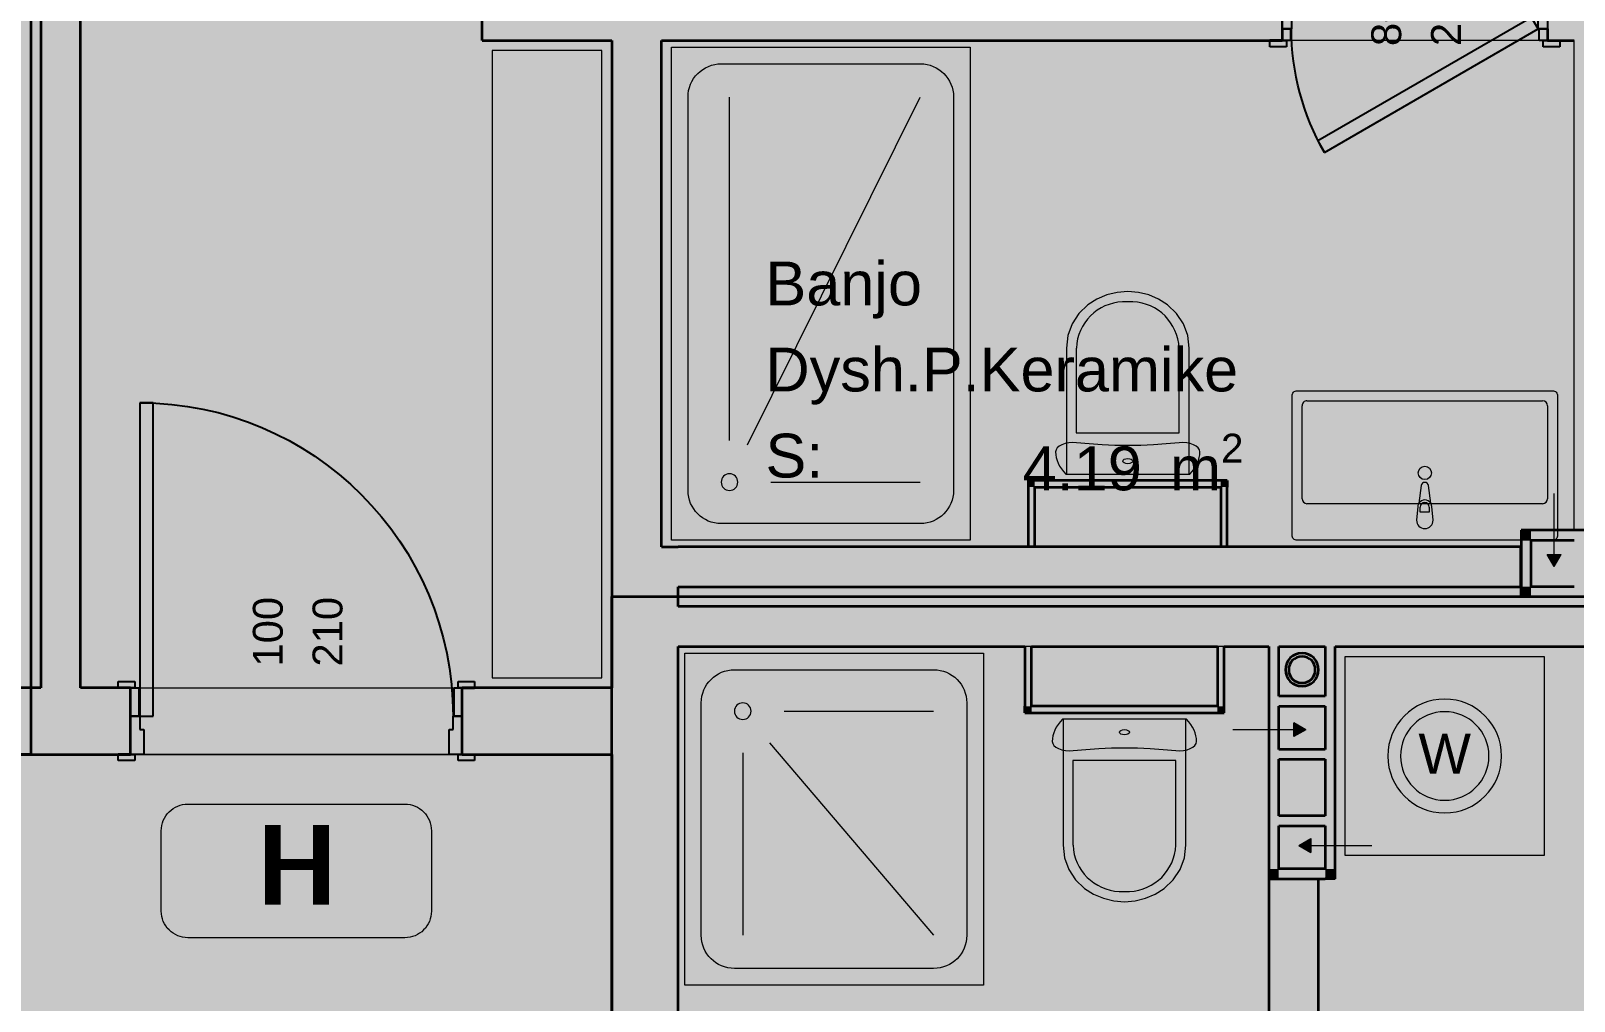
# Model space of a CAD drawing. Header units: millimetres. Extents: x 172821 to 253959, y -36092 to 17885.
# Drawn here: x 221461 to 226111, y -1760 to 1163 of the extents above; entities that cross this region are included whole.
import ezdxf
from ezdxf.enums import TextEntityAlignment as Align

# ---------------------------------------------------------------- set-up
doc = ezdxf.new("R2010")
doc.units = ezdxf.units.MM
doc.header["$MEASUREMENT"] = 0
doc.linetypes.add('Long Dashed', pattern=[2700, 1500, -1200])
for name, color, linetype, lineweight, true_color in [('A - Fill zone_Pen_No__102', 7, 'Continuous', 13, 0xcccccc), ('A - Fill zone_Pen_No__109', 7, 'Continuous', 13, 0xb4e4dc), ('A - Fill zone_Pen_No__255', 7, 'Continuous', 13, 0xe8e8e8), ('A - kanalet e ventilimit_Pen_No__176', 7, 'Continuous', 15, 0x93a0c6), ('A - kanalet e ventilimit_Pen_No__82', 7, 'Continuous', 20, 0xaaaaaa), ('A - Mobilimi_Pen_No__82', 7, 'Continuous', 20, 0xaaaaaa), ('A - Muret_Pen_No__82', 7, 'Continuous', 20, 0xaaaaaa), ('ARCHICAD Door Markers_Pen_No__112', 7, 'Continuous', 13, 0xd5aaaa), ('Model Unit - Zone_Pen_No__102', 7, 'Continuous', 13, 0xcccccc)]:
    doc.layers.add(name, color=color, linetype=linetype, lineweight=lineweight, true_color=true_color)
for name, color, linetype, lineweight in [('A - Fill zone_Pen_No__19', 255, 'Continuous', 0), ('A - Fill zone_Pen_No__2', 8, 'Continuous', 15), ('A - Fill zone_Pen_No__22', 8, 'Continuous', 35), ('A - kanalet e ventilimit_Pen_No__22', 8, 'Continuous', 35), ('A - Mobilimi_Pen_No__121', 255, 'Continuous', 0), ('A - Muret_Pen_No__22', 8, 'Continuous', 35), ('A - Sanitaria_Pen_No__18', 9, 'Continuous', 15), ('Annotation - Text_Pen_No__10', 134, 'Continuous', 18), ('ARCHICAD Doors_Pen_No__42', 8, 'Continuous', 25), ('ARCHICAD Zone Stamps_Pen_No__101', 252, 'Continuous', 13)]:
    doc.layers.add(name, color=color, linetype=linetype, lineweight=lineweight)
for name, color, linetype in [('A - kanalet e ventilimit', 7, 'Continuous'), ('A - Muret', 7, 'Continuous'), ('Model Unit - Zone', 7, 'Continuous')]:
    doc.layers.add(name, color=color, linetype=linetype)
doc.styles.add('GENERATED_STYLE_2', font='arial.ttf')
doc.styles.add('GENERATED_STYLE_5', font='calibri.ttf')

# ---------------------------------------------------------------- blocks, each defined once
blk = doc.blocks.new('Banjo_Dysh.P.Keramike_68', base_point=(224997.8, 207.5))
at = {"layer": 'ARCHICAD Zone Stamps_Pen_No__101', "color": 252, "lineweight": 13, "insert": (224449.6, -50.3), "char_height": 132, "attachment_point": 1, "style": 'GENERATED_STYLE_2'}
blk.add_mtext('\\A1;{\\pql;\\pt0,6060;\\fArial|b0|i0|c0|p34;4.19\\fArial|b0|i0|c0|p34;\\A1{\\H.66x;\\S^  ;}\\fArial|b0|i0|c0|p34; m\\fArial|b0|i0|c0|p34;\\A1{\\H.66x;\\S2^  ;}}', dxfattribs=at)
at = {"layer": 'ARCHICAD Zone Stamps_Pen_No__101', "color": 252, "lineweight": 13, "style": 'GENERATED_STYLE_2'}
for tag, p in [('ROOM_NAME', (223674.5, 468.2)), ('DUMMY_849', (225068.5, 498.4)), ('DUMMY_850', (225068.5, 239.1)), ('ROOM_NUMBER', (223674.5, 209)), ('measuredAreaCode', (223674.5, -50.3))]:
    blk.add_attdef(tag, text='', height=132, dxfattribs=at).set_placement(p, align=Align.TOP_LEFT)
blk = doc.blocks.new('Basin 25')
at = {"layer": 'A - Sanitaria_Pen_No__18', "color": 9, "linetype": 'Continuous', "lineweight": 15}
for p, q in [((-13.6, -99.8), (-13.6, -84.9)), ((-13.6, -84.9), (13.6, -84.9)), ((13.6, -84.9), (13.6, -99.8)), ((-370, -405), (-370, -125)), ((-355, -110), (355, -110)), ((370, -125), (370, -405)), ((355, -420), (-355, -420))]:
    blk.add_line(p, q, dxfattribs=at)
at = {"layer": 'A - Sanitaria_Pen_No__18', "color": 9, "linetype": 'Continuous', "lineweight": 15, "flags": 128}
for points in [[(-385, 0), (385, 0, -0.414214), (400, -15), (400, -435, -0.414214), (385, -450), (-385, -450, -0.414214), (-400, -435), (-400, -15, -0.414214)], [(-25, -60), (-21, -102, 0.12102), (-17.7, -111.5), (-11.1, -164.4, 0.882566), (11.1, -164.4), (17.7, -111.5, 0.12102), (21, -102), (25, -60, 1)]]:
    blk.add_lwpolyline(points, format="xyb", close=True, dxfattribs=at)
at = {"layer": 'A - Sanitaria_Pen_No__18', "color": 9, "linetype": 'Continuous', "lineweight": 15}
blk.add_circle((0, -202.7), 20, dxfattribs=at)
for centre, radius, start, end in [((-355, -125), 15, 90, 180), ((0, -100.1), 21.1, 212.771, 327.229), ((0, -99.8), 13.6, 180, 0), ((355, -125), 15, 0, 90), ((-355, -405), 15, 180, 270), ((355, -405), 15, 270, 0)]:
    blk.add_arc(centre, radius, start, end, dxfattribs=at)
blk = doc.blocks.new('Wall_9', base_point=(221611.1, 7783.8))
at = {"layer": 'A - Muret_Pen_No__82', "linetype": 'Continuous', "lineweight": 0, "true_color": 0xd4d4d4}
blk.add_hatch(color=254, dxfattribs=at).paths.add_polyline_path([(221491.1, 2433.8), (221491.1, -816.2), (221611.1, -816.2), (221611.1, 2433.8)])
at = {"layer": 'A - Muret_Pen_No__22', "color": 8, "linetype": 'Continuous', "lineweight": 35, "flags": 128}
for points in [[(221491.1, 2433.8), (221491.1, -816.2)], [(221611.1, -816.2), (221611.1, 2433.8)]]:
    blk.add_lwpolyline(points, dxfattribs=at)
blk = doc.blocks.new('Wall_16', base_point=(223211.1, -391.2))
at = {"layer": 'A - Muret_Pen_No__82', "linetype": 'Continuous', "lineweight": 0, "true_color": 0xd4d4d4}
for points in [[(223411.1, -2866.2), (223411.1, -391.2), (223211.1, -391.2), (223211.1, -2866.2)], [(223411.1, -2866.2), (223211.1, -3016.2), (223411.1, -3016.2)], [(223211.1, -2866.2), (223211.1, -3016.2), (223411.1, -2866.2)]]:
    blk.add_hatch(color=254, dxfattribs=at).paths.add_polyline_path(points)
at = {"layer": 'A - Muret_Pen_No__22', "color": 8, "linetype": 'Continuous', "lineweight": 35, "flags": 128}
for points in [[(223211.1, -391.2), (223211.1, -816.2)], [(223361.1, -391.2), (223411.1, -391.2)], [(223411.1, -571.2), (223411.1, -511.2)], [(223411.1, -2866.2), (223411.1, -691.2)], [(223211.1, -1016.2), (223211.1, -2816.2)], [(223211.1, -3016.2), (223411.1, -3016.2)]]:
    blk.add_lwpolyline(points, dxfattribs=at)
blk = doc.blocks.new('Door 25_2')
at = {"layer": 'ARCHICAD Doors_Pen_No__42', "color": 8, "linetype": 'Continuous', "lineweight": 25}
for p, q in [((-292.3, 337.4), (-272.3, 372)), ((352, -34.6), (-292.3, 337.4)), ((-272.3, 372), (372, 0)), ((-387, 54), (-437, 54)), ((-437, 54), (-437, 35)), ((-387, 35), (-387, 54)), ((437, 54), (387, 54)), ((387, 54), (387, 35)), ((437, 35), (437, 54)), ((-437, 35), (-387, 35)), ((-400, 35), (-437, 35)), ((-400, 35), (-437, 35)), ((-375, 35), (-400, 35)), ((-400, 35), (-400, 0)), ((-400, 0), (-400, 35)), ((-400, 0), (-400, 35)), ((-400, 0), (-375, 0)), ((-372, 0), (-400, 0)), ((-400, 0), (-400, -115)), ((-400, -115), (-400, 0)), ((-400, -115), (-400, 0)), ((-375, 0), (-375, 35)), ((-372, -40), (-372, 0)), ((372, 0), (352, -34.6)), ((400, 0), (372, 0)), ((372, 0), (372, -40)), ((400, 35), (375, 35)), ((375, 35), (375, 0)), ((375, 0), (400, 0)), ((387, 35), (437, 35)), ((400, 0), (400, 35)), ((400, 0), (400, 35)), ((400, 0), (400, 35)), ((400, 35), (437, 35)), ((400, 35), (437, 35)), ((400, -115), (400, 0)), ((400, -115), (400, 0)), ((400, -115), (400, 0)), ((-360, -40), (-372, -40)), ((-360, -115), (-360, -40)), ((372, -40), (360, -40)), ((360, -40), (360, -115)), ((-387, -115), (-437, -115)), ((-437, -115), (-437, -134)), ((-400, -115), (-437, -115)), ((-400, -115), (-437, -115)), ((-437, -134), (-387, -134)), ((-400, -115), (-360, -115)), ((-387, -134), (-387, -115)), ((360, -115), (400, -115)), ((437, -115), (387, -115)), ((387, -115), (387, -134)), ((387, -134), (437, -134)), ((400, -115), (437, -115)), ((400, -115), (437, -115)), ((437, -134), (437, -115))]:
    blk.add_line(p, q, dxfattribs=at)
blk.add_arc((372, 0), 744, 150, 180, dxfattribs=at)
blk = doc.blocks.new('D Marker 22')
at = {"layer": 'ARCHICAD Door Markers_Pen_No__112', "color": 9, "lineweight": 13, "true_color": 0xd5aaaa, "style": 'GENERATED_STYLE_2'}
for tag, p in [('AC_MarkerText_3', (-165.9, -155.7)), ('AC_MarkerText_2', (14.1, -224))]:
    blk.add_attdef(tag, text='', height=90, rotation=270, dxfattribs=at).set_placement(p, align=Align.BOTTOM_LEFT)
blk = doc.blocks.new('Wall_21', base_point=(227611.1, 1283.8))
at = {"layer": 'A - Muret_Pen_No__82', "linetype": 'Continuous', "lineweight": 0, "true_color": 0xd4d4d4}
for points in [[(222821.1, 1283.8), (222821.1, 1133.8), (225231.1, 1133.8), (225231.1, 1283.8)], [(226031.1, 1283.8), (226031.1, 1133.8), (226711.1, 1133.8), (226711.1, 1283.8)]]:
    blk.add_hatch(color=254, dxfattribs=at).paths.add_polyline_path(points)
at = {"layer": 'A - Muret_Pen_No__22', "color": 8, "linetype": 'Continuous', "lineweight": 35}
for p, q in [((225231.1, 1168.8), (225231.1, 1133.8)), ((226031.1, 1168.8), (226031.1, 1133.8)), ((225231.1, 1133.8), (225194.1, 1133.8)), ((226031.1, 1133.8), (226068.1, 1133.8))]:
    blk.add_line(p, q, dxfattribs=at)
at = {"layer": 'A - Muret_Pen_No__22', "color": 8, "linetype": 'Continuous', "lineweight": 35, "flags": 128}
for points in [[(222821.1, 1133.8), (222821.1, 1283.8)], [(222821.1, 1133.8), (223211.1, 1133.8)], [(223361.1, 1133.8), (225231.1, 1133.8)], [(226031.1, 1133.8), (226111.1, 1133.8)]]:
    blk.add_lwpolyline(points, dxfattribs=at)
at = {"layer": 'ARCHICAD Door Markers_Pen_No__112', "color": 9, "lineweight": 13, "true_color": 0xd5aaaa}
ref = blk.add_blockref('D Marker 22', (225631.1, 1133.8), dxfattribs=dict(at, rotation=180))
ref.add_attrib('AC_MarkerText_2', '80', dxfattribs={"color": 9, "lineweight": 13, "true_color": 0xd5aaaa, "height": 90, "rotation": 90, "style": 'GENERATED_STYLE_2'}).set_placement((225616.9, 1117.3), align=Align.BOTTOM_LEFT)
ref.add_attrib('AC_MarkerText_3', '210', dxfattribs={"color": 9, "lineweight": 13, "true_color": 0xd5aaaa, "height": 90, "rotation": 90, "style": 'GENERATED_STYLE_2'}).set_placement((225796.9, 1117.3), align=Align.BOTTOM_LEFT)
at = {"layer": 'ARCHICAD Doors_Pen_No__42', "color": 8, "linetype": 'Continuous', "lineweight": 25, "xscale": -1, "zscale": 1000, "rotation": 180}
blk.add_blockref('Door 25_2', (225631.1, 1168.8), dxfattribs=at)
blk = doc.blocks.new('Door 25_3')
at = {"layer": 'ARCHICAD Doors_Pen_No__42', "color": 8, "linetype": 'Continuous', "lineweight": 25}
for p, q in [((432, 0), (432, 944)), ((432, 944), (472, 944)), ((472, 944), (472, 0)), ((-487, 104), (-537, 104)), ((-537, 104), (-537, 85)), ((-487, 85), (-487, 104)), ((537, 104), (487, 104)), ((487, 104), (487, 85)), ((537, 85), (537, 104)), ((-537, 85), (-487, 85)), ((-500, 85), (-537, 85)), ((-500, 85), (-537, 85)), ((-475, 85), (-500, 85)), ((-500, 85), (-500, 0)), ((-500, 0), (-500, 85)), ((-500, 0), (-500, 85)), ((-475, 0), (-475, 85)), ((500, 85), (475, 85)), ((475, 85), (475, 0)), ((487, 85), (537, 85)), ((500, 0), (500, 85)), ((500, 0), (500, 85)), ((500, 0), (500, 85)), ((500, 85), (537, 85)), ((500, 85), (537, 85)), ((-500, 0), (-475, 0)), ((-472, 0), (-500, 0)), ((-500, 0), (-500, -115)), ((-500, -115), (-500, 0)), ((-500, -115), (-500, 0)), ((-472, -40), (-472, 0)), ((472, 0), (432, 0)), ((500, 0), (472, 0)), ((472, 0), (472, -40)), ((475, 0), (500, 0)), ((500, -115), (500, 0)), ((500, -115), (500, 0)), ((500, -115), (500, 0)), ((-460, -40), (-472, -40)), ((-460, -115), (-460, -40)), ((472, -40), (460, -40)), ((460, -40), (460, -115)), ((-487, -115), (-537, -115)), ((-537, -115), (-537, -134)), ((-500, -115), (-537, -115)), ((-500, -115), (-537, -115)), ((-537, -134), (-487, -134)), ((-500, -115), (-460, -115)), ((-487, -134), (-487, -115)), ((460, -115), (500, -115)), ((537, -115), (487, -115)), ((487, -115), (487, -134)), ((487, -134), (537, -134)), ((500, -115), (537, -115)), ((500, -115), (537, -115)), ((537, -134), (537, -115))]:
    blk.add_line(p, q, dxfattribs=at)
blk.add_arc((472, 0), 944, 90, 180, dxfattribs=at)
blk = doc.blocks.new('Wall_24', base_point=(223211.1, -1016.2))
at = {"layer": 'A - Muret_Pen_No__82', "linetype": 'Continuous', "lineweight": 0, "true_color": 0xd4d4d4}
for points in [[(217732.1, -816.2), (217732.1, -1016.2), (221761.1, -1016.2), (221761.1, -816.2)], [(222761.1, -816.2), (222761.1, -1016.2), (223211.1, -1016.2), (223211.1, -816.2)]]:
    blk.add_hatch(color=254, dxfattribs=at).paths.add_polyline_path(points)
at = {"layer": 'A - Muret_Pen_No__22', "color": 8, "linetype": 'Continuous', "lineweight": 35}
for p, q in [((221761.1, -816.2), (221724.1, -816.2)), ((221761.1, -901.2), (221761.1, -816.2)), ((222761.1, -816.2), (222798.1, -816.2)), ((222761.1, -901.2), (222761.1, -816.2)), ((221761.1, -1016.2), (221761.1, -901.2)), ((222761.1, -1016.2), (222761.1, -901.2)), ((221761.1, -1016.2), (221724.1, -1016.2)), ((222761.1, -1016.2), (222798.1, -1016.2))]:
    blk.add_line(p, q, dxfattribs=at)
at = {"layer": 'A - Muret_Pen_No__22', "color": 8, "linetype": 'Continuous', "lineweight": 35, "flags": 128}
for points in [[(221491.1, -816.2), (221431.1, -816.2)], [(221761.1, -816.2), (221611.1, -816.2)], [(223211.1, -816.2), (222761.1, -816.2)], [(217732.1, -1016.2), (221761.1, -1016.2)], [(222761.1, -1016.2), (223211.1, -1016.2)]]:
    blk.add_lwpolyline(points, dxfattribs=at)
at = {"layer": 'ARCHICAD Door Markers_Pen_No__112', "color": 9, "lineweight": 13, "true_color": 0xd5aaaa}
ref = blk.add_blockref('D Marker 22', (222261.1, -1016.2), dxfattribs=dict(at, rotation=180))
ref.add_attrib('AC_MarkerText_2', '100', dxfattribs={"color": 9, "lineweight": 13, "true_color": 0xd5aaaa, "height": 90, "rotation": 90, "style": 'GENERATED_STYLE_2'}).set_placement((222246.9, -751.7), align=Align.BOTTOM_LEFT)
ref.add_attrib('AC_MarkerText_3', '210', dxfattribs={"color": 9, "lineweight": 13, "true_color": 0xd5aaaa, "height": 90, "rotation": 90, "style": 'GENERATED_STYLE_2'}).set_placement((222426.9, -751.7), align=Align.BOTTOM_LEFT)
at = {"layer": 'ARCHICAD Doors_Pen_No__42', "color": 8, "linetype": 'Continuous', "lineweight": 25, "xscale": -1, "zscale": 1000}
blk.add_blockref('Door 25_3', (222261.1, -901.2), dxfattribs=at)
blk = doc.blocks.new('Wall_71', base_point=(223211.1, 1283.8))
at = {"layer": 'A - Muret_Pen_No__82', "linetype": 'Continuous', "lineweight": 0, "true_color": 0xd4d4d4}
blk.add_hatch(color=254, dxfattribs=at).paths.add_polyline_path([(223211.1, 1133.8), (223211.1, -391.2), (223361.1, -391.2), (223361.1, 1133.8)])
at = {"layer": 'A - Muret_Pen_No__22', "color": 8, "linetype": 'Continuous', "lineweight": 35, "flags": 128}
for points in [[(223211.1, 1133.8), (223211.1, -391.2)], [(223361.1, -391.2), (223361.1, 1133.8)]]:
    blk.add_lwpolyline(points, dxfattribs=at)
blk = doc.blocks.new('Wall_90', base_point=(225341.1, -3016.2))
at = {"layer": 'A - Muret_Pen_No__82', "linetype": 'Continuous', "lineweight": 0, "true_color": 0xd4d4d4}
blk.add_hatch(color=254, dxfattribs=at).paths.add_polyline_path([(225341.1, -2866.2), (225341.1, -1392.2), (225191.1, -1392.2), (225191.1, -2866.2)])
at = {"layer": 'A - Muret_Pen_No__22', "color": 8, "linetype": 'Continuous', "lineweight": 35, "flags": 128}
for points in [[(225341.1, -1392.2), (225191.1, -1392.2)], [(225191.1, -1392.2), (225191.1, -2866.2)], [(225341.1, -2866.2), (225341.1, -1392.2)]]:
    blk.add_lwpolyline(points, dxfattribs=at)
blk = doc.blocks.new('Wall_247', base_point=(224466.1, -191.2))
at = {"layer": 'A - Muret_Pen_No__82', "linetype": 'Continuous', "lineweight": 0, "true_color": 0xd4d4d4}
for points in [[(224466.1, -211.2), (224486.1, -211.2), (224466.1, -191.2)], [(224486.1, -191.2), (224466.1, -191.2), (224486.1, -211.2)], [(224486.1, -211.2), (225046.1, -211.2), (225046.1, -191.2), (224486.1, -191.2)], [(225046.1, -211.2), (225066.1, -211.2), (225066.1, -191.2)], [(225046.1, -211.2), (225066.1, -191.2), (225046.1, -191.2)]]:
    blk.add_hatch(color=254, dxfattribs=at).paths.add_polyline_path(points)
at = {"layer": 'A - Muret_Pen_No__22', "color": 8, "linetype": 'Continuous', "lineweight": 35, "flags": 128}
for points in [[(224466.1, -191.2), (224466.1, -211.2)], [(225066.1, -191.2), (224466.1, -191.2)], [(224486.1, -211.2), (225046.1, -211.2)], [(225066.1, -191.2), (225066.1, -211.2)]]:
    blk.add_lwpolyline(points, dxfattribs=at)
blk = doc.blocks.new('Wall_248', base_point=(224466.1, -191.2))
at = {"layer": 'A - Muret_Pen_No__82', "linetype": 'Continuous', "lineweight": 0, "true_color": 0xd4d4d4}
blk.add_hatch(color=254, dxfattribs=at).paths.add_polyline_path([(224466.1, -211.2), (224466.1, -391.2), (224486.1, -391.2), (224486.1, -211.2)])
at = {"layer": 'A - Muret_Pen_No__22', "color": 8, "linetype": 'Continuous', "lineweight": 35, "flags": 128}
for points in [[(224466.1, -211.2), (224466.1, -391.2)], [(224486.1, -391.2), (224486.1, -211.2)], [(224486.1, -391.2), (224466.1, -391.2)]]:
    blk.add_lwpolyline(points, dxfattribs=at)
blk = doc.blocks.new('Wall_249', base_point=(225066.1, -191.2))
at = {"layer": 'A - Muret_Pen_No__82', "linetype": 'Continuous', "lineweight": 0, "true_color": 0xd4d4d4}
blk.add_hatch(color=254, dxfattribs=at).paths.add_polyline_path([(225046.1, -211.2), (225046.1, -391.2), (225066.1, -391.2), (225066.1, -211.2)])
at = {"layer": 'A - Muret_Pen_No__22', "color": 8, "linetype": 'Continuous', "lineweight": 35, "flags": 128}
for points in [[(225046.1, -211.2), (225046.1, -391.2)], [(225066.1, -391.2), (225066.1, -211.2)], [(225066.1, -391.2), (225046.1, -391.2)]]:
    blk.add_lwpolyline(points, dxfattribs=at)
blk = doc.blocks.new('Wall_250', base_point=(225056.1, -891.2))
at = {"layer": 'A - Muret_Pen_No__82', "linetype": 'Continuous', "lineweight": 0, "true_color": 0xd4d4d4}
for points in [[(224456.1, -871.2), (224456.1, -891.2), (224476.1, -871.2)], [(224476.1, -871.2), (224456.1, -891.2), (224476.1, -891.2)], [(225036.1, -871.2), (224476.1, -871.2), (224476.1, -891.2), (225036.1, -891.2)], [(225056.1, -871.2), (225036.1, -871.2), (225056.1, -891.2)], [(225036.1, -891.2), (225056.1, -891.2), (225036.1, -871.2)]]:
    blk.add_hatch(color=254, dxfattribs=at).paths.add_polyline_path(points)
at = {"layer": 'A - Muret_Pen_No__22', "color": 8, "linetype": 'Continuous', "lineweight": 35, "flags": 128}
for points in [[(224456.1, -891.2), (224456.1, -871.2)], [(225036.1, -871.2), (224476.1, -871.2)], [(225056.1, -891.2), (225056.1, -871.2)], [(224456.1, -891.2), (225056.1, -891.2)]]:
    blk.add_lwpolyline(points, dxfattribs=at)
blk = doc.blocks.new('Wall_251', base_point=(225056.1, -891.2))
at = {"layer": 'A - Muret_Pen_No__82', "linetype": 'Continuous', "lineweight": 0, "true_color": 0xd4d4d4}
blk.add_hatch(color=254, dxfattribs=at).paths.add_polyline_path([(225056.1, -871.2), (225056.1, -691.2), (225036.1, -691.2), (225036.1, -871.2)])
at = {"layer": 'A - Muret_Pen_No__22', "color": 8, "linetype": 'Continuous', "lineweight": 35, "flags": 128}
for points in [[(225036.1, -691.2), (225036.1, -871.2)], [(225056.1, -871.2), (225056.1, -691.2)]]:
    blk.add_lwpolyline(points, dxfattribs=at)
blk = doc.blocks.new('Wall_252', base_point=(224456.1, -891.2))
at = {"layer": 'A - Muret_Pen_No__82', "linetype": 'Continuous', "lineweight": 0, "true_color": 0xd4d4d4}
blk.add_hatch(color=254, dxfattribs=at).paths.add_polyline_path([(224476.1, -871.2), (224476.1, -691.2), (224456.1, -691.2), (224456.1, -871.2)])
at = {"layer": 'A - Muret_Pen_No__22', "color": 8, "linetype": 'Continuous', "lineweight": 35, "flags": 128}
for points in [[(224456.1, -691.2), (224456.1, -871.2)], [(224476.1, -871.2), (224476.1, -691.2)]]:
    blk.add_lwpolyline(points, dxfattribs=at)
blk = doc.blocks.new('Wall_264', base_point=(223800.1, -691.2))
at = {"layer": 'A - Muret_Pen_No__82', "linetype": 'Continuous', "lineweight": 0, "true_color": 0xd4d4d4}
blk.add_hatch(color=254, dxfattribs=at).paths.add_polyline_path([(223800.1, -571.2), (223411.1, -571.2), (223411.1, -691.2), (223800.1, -691.2)])
at = {"layer": 'A - Muret_Pen_No__22', "color": 8, "linetype": 'Continuous', "lineweight": 35, "flags": 128}
for points in [[(223800.1, -571.2), (223411.1, -571.2)], [(223411.1, -691.2), (223800.1, -691.2)]]:
    blk.add_lwpolyline(points, dxfattribs=at)
blk = doc.blocks.new('Wall_265', base_point=(225391.1, -1391.2))
at = {"layer": 'A - kanalet e ventilimit_Pen_No__82', "linetype": 'Continuous', "lineweight": 0, "true_color": 0xd4d4d4}
for points in [[(225391.1, -1361.2), (225391.1, -691.2), (225361.1, -691.2), (225361.1, -1361.2)], [(225361.1, -1361.2), (225361.1, -1391.2), (225391.1, -1391.2)], [(225361.1, -1361.2), (225391.1, -1391.2), (225391.1, -1361.2)]]:
    blk.add_hatch(color=254, dxfattribs=at).paths.add_polyline_path(points)
at = {"layer": 'A - kanalet e ventilimit_Pen_No__22', "color": 8, "linetype": 'Continuous', "lineweight": 35, "flags": 128}
for points in [[(225361.1, -691.2), (225361.1, -841.2)], [(225391.1, -1391.2), (225391.1, -691.2)], [(225361.1, -871.2), (225361.1, -1001.2)], [(225361.1, -1031.2), (225361.1, -1201.2)], [(225361.1, -1231.2), (225361.1, -1361.2)], [(225391.1, -1391.2), (225361.1, -1391.2)]]:
    blk.add_lwpolyline(points, dxfattribs=at)
blk = doc.blocks.new('Wall_266', base_point=(225391.1, -841.2))
at = {"layer": 'A - kanalet e ventilimit_Pen_No__82', "linetype": 'Continuous', "lineweight": 0, "true_color": 0xd4d4d4}
blk.add_hatch(color=254, dxfattribs=at).paths.add_polyline_path([(225361.1, -841.2), (225221.1, -841.2), (225221.1, -871.2), (225361.1, -871.2)])
at = {"layer": 'A - kanalet e ventilimit_Pen_No__22', "color": 8, "linetype": 'Continuous', "lineweight": 35, "flags": 128}
for points in [[(225361.1, -841.2), (225221.1, -841.2)], [(225221.1, -871.2), (225361.1, -871.2)]]:
    blk.add_lwpolyline(points, dxfattribs=at)
blk = doc.blocks.new('Wall_267', base_point=(225191.1, -691.2))
at = {"layer": 'A - kanalet e ventilimit_Pen_No__82', "linetype": 'Continuous', "lineweight": 0, "true_color": 0xd4d4d4}
for points in [[(225221.1, -1361.2), (225221.1, -691.2), (225191.1, -691.2), (225191.1, -1361.2)], [(225221.1, -1361.2), (225191.1, -1391.2), (225221.1, -1391.2)], [(225191.1, -1361.2), (225191.1, -1391.2), (225221.1, -1361.2)]]:
    blk.add_hatch(color=254, dxfattribs=at).paths.add_polyline_path(points)
at = {"layer": 'A - kanalet e ventilimit_Pen_No__22', "color": 8, "linetype": 'Continuous', "lineweight": 35, "flags": 128}
for points in [[(225191.1, -691.2), (225191.1, -1391.2)], [(225221.1, -841.2), (225221.1, -691.2)], [(225221.1, -1001.2), (225221.1, -871.2)], [(225221.1, -1201.2), (225221.1, -1031.2)], [(225221.1, -1361.2), (225221.1, -1231.2)], [(225191.1, -1391.2), (225221.1, -1391.2)]]:
    blk.add_lwpolyline(points, dxfattribs=at)
blk = doc.blocks.new('Wall_268', base_point=(225191.1, -1231.2))
at = {"layer": 'A - kanalet e ventilimit_Pen_No__82', "linetype": 'Continuous', "lineweight": 0, "true_color": 0xd4d4d4}
blk.add_hatch(color=254, dxfattribs=at).paths.add_polyline_path([(225221.1, -1231.2), (225361.1, -1231.2), (225361.1, -1201.2), (225221.1, -1201.2)])
at = {"layer": 'A - kanalet e ventilimit_Pen_No__22', "color": 8, "linetype": 'Continuous', "lineweight": 35, "flags": 128}
for points in [[(225361.1, -1201.2), (225221.1, -1201.2)], [(225221.1, -1231.2), (225361.1, -1231.2)]]:
    blk.add_lwpolyline(points, dxfattribs=at)
blk = doc.blocks.new('Wall_269', base_point=(225391.1, -1031.2))
at = {"layer": 'A - kanalet e ventilimit_Pen_No__82', "linetype": 'Continuous', "lineweight": 0, "true_color": 0xd4d4d4}
blk.add_hatch(color=254, dxfattribs=at).paths.add_polyline_path([(225361.1, -1001.2), (225221.1, -1001.2), (225221.1, -1031.2), (225361.1, -1031.2)])
at = {"layer": 'A - kanalet e ventilimit_Pen_No__22', "color": 8, "linetype": 'Continuous', "lineweight": 35, "flags": 128}
for points in [[(225361.1, -1001.2), (225221.1, -1001.2)], [(225221.1, -1031.2), (225361.1, -1031.2)]]:
    blk.add_lwpolyline(points, dxfattribs=at)
blk = doc.blocks.new('Wall_270', base_point=(225291.1, -811.2))
at = {"layer": 'A - kanalet e ventilimit_Pen_No__82', "linetype": 'Continuous', "lineweight": 0, "true_color": 0xd4d4d4}
blk.add_hatch(color=254, dxfattribs=at).paths.add_polyline_path([(225291.1, -811.2, 1), (225291.1, -711.2), (225291.1, -721.2, -1), (225291.1, -801.2)])
at = {"layer": 'A - kanalet e ventilimit_Pen_No__22', "color": 8, "linetype": 'Continuous', "lineweight": 35}
for radius in [50, 40]:
    blk.add_arc((225291.1, -761.2), radius, 270, 90, dxfattribs=at)
blk = doc.blocks.new('Wall_271', base_point=(225291.1, -711.2))
at = {"layer": 'A - kanalet e ventilimit_Pen_No__82', "linetype": 'Continuous', "lineweight": 0, "true_color": 0xd4d4d4}
blk.add_hatch(color=254, dxfattribs=at).paths.add_polyline_path([(225291.1, -711.2, 1), (225291.1, -811.2), (225291.1, -801.2, -1), (225291.1, -721.2)])
at = {"layer": 'A - kanalet e ventilimit_Pen_No__22', "color": 8, "linetype": 'Continuous', "lineweight": 35}
for radius in [50, 40]:
    blk.add_arc((225291.1, -761.2), radius, 90, 270, dxfattribs=at)
blk = doc.blocks.new('Wall_272', base_point=(225391.1, -1391.2))
at = {"layer": 'A - kanalet e ventilimit_Pen_No__82', "linetype": 'Continuous', "lineweight": 0, "true_color": 0xd4d4d4}
blk.add_hatch(color=254, dxfattribs=at).paths.add_polyline_path([(225221.1, -1391.2), (225361.1, -1391.2), (225361.1, -1361.2), (225221.1, -1361.2)])
at = {"layer": 'A - kanalet e ventilimit_Pen_No__22', "color": 8, "linetype": 'Continuous', "lineweight": 35, "flags": 128}
for points in [[(225361.1, -1361.2), (225221.1, -1361.2)], [(225221.1, -1391.2), (225361.1, -1391.2)]]:
    blk.add_lwpolyline(points, dxfattribs=at)
blk = doc.blocks.new('Wall_273', base_point=(225951.1, -541.2))
at = {"layer": 'A - kanalet e ventilimit_Pen_No__82', "linetype": 'Continuous', "lineweight": 0, "true_color": 0xd4d4d4}
for points in [[(225981.1, -511.2), (225951.1, -511.2), (225951.1, -541.2)], [(225981.1, -511.2), (225951.1, -541.2), (225981.1, -541.2)], [(226471.1, -511.2), (225981.1, -511.2), (225981.1, -541.2), (226471.1, -541.2)], [(226471.1, -511.2), (226501.1, -541.2), (226501.1, -511.2)], [(226471.1, -541.2), (226501.1, -541.2), (226471.1, -511.2)]]:
    blk.add_hatch(color=254, dxfattribs=at).paths.add_polyline_path(points)
at = {"layer": 'A - kanalet e ventilimit_Pen_No__22', "color": 8, "linetype": 'Continuous', "lineweight": 35, "flags": 128}
for points in [[(225951.1, -541.2), (225951.1, -511.2)], [(226111.1, -511.2), (225981.1, -511.2)], [(226311.1, -511.2), (226141.1, -511.2)], [(226471.1, -511.2), (226341.1, -511.2)], [(226501.1, -541.2), (226501.1, -511.2)], [(225951.1, -541.2), (226501.1, -541.2)]]:
    blk.add_lwpolyline(points, dxfattribs=at)
blk = doc.blocks.new('Wall_275', base_point=(226501.1, -341.2))
at = {"layer": 'A - kanalet e ventilimit_Pen_No__82', "linetype": 'Continuous', "lineweight": 0, "true_color": 0xd4d4d4}
for points in [[(225951.1, -371.2), (225981.1, -371.2), (225951.1, -341.2)], [(225981.1, -341.2), (225951.1, -341.2), (225981.1, -371.2)], [(225981.1, -371.2), (226471.1, -371.2), (226471.1, -341.2), (225981.1, -341.2)]]:
    blk.add_hatch(color=254, dxfattribs=at).paths.add_polyline_path(points)
at = {"layer": 'A - kanalet e ventilimit_Pen_No__22', "color": 8, "linetype": 'Continuous', "lineweight": 35, "flags": 128}
for points in [[(225951.1, -341.2), (225951.1, -371.2)], [(226471.1, -341.2), (225951.1, -341.2)], [(225981.1, -371.2), (226111.1, -371.2)], [(226141.1, -371.2), (226311.1, -371.2)], [(226341.1, -371.2), (226471.1, -371.2)]]:
    blk.add_lwpolyline(points, dxfattribs=at)
blk = doc.blocks.new('Wall_278', base_point=(225951.1, -541.2))
at = {"layer": 'A - kanalet e ventilimit_Pen_No__82', "linetype": 'Continuous', "lineweight": 0, "true_color": 0xd4d4d4}
blk.add_hatch(color=254, dxfattribs=at).paths.add_polyline_path([(225951.1, -371.2), (225951.1, -511.2), (225981.1, -511.2), (225981.1, -371.2)])
at = {"layer": 'A - kanalet e ventilimit_Pen_No__22', "color": 8, "linetype": 'Continuous', "lineweight": 35, "flags": 128}
for points in [[(225951.1, -371.2), (225951.1, -511.2)], [(225981.1, -511.2), (225981.1, -371.2)]]:
    blk.add_lwpolyline(points, dxfattribs=at)
blk = doc.blocks.new('Wall_279', base_point=(225950.1, -511.2))
at = {"layer": 'A - Muret_Pen_No__82', "linetype": 'Continuous', "lineweight": 0, "true_color": 0xd4d4d4}
blk.add_hatch(color=254, dxfattribs=at).paths.add_polyline_path([(225950.1, -391.2), (223411.1, -391.2), (223411.1, -511.2), (225950.1, -511.2)])
at = {"layer": 'A - Muret_Pen_No__22', "color": 8, "linetype": 'Continuous', "lineweight": 35, "flags": 128}
for points in [[(225950.1, -391.2), (223411.1, -391.2)], [(225950.1, -511.2), (225950.1, -391.2)], [(223411.1, -511.2), (225950.1, -511.2)]]:
    blk.add_lwpolyline(points, dxfattribs=at)
blk = doc.blocks.new('Wall_280', base_point=(225950.1, -691.2))
at = {"layer": 'A - Muret_Pen_No__82', "linetype": 'Continuous', "lineweight": 0, "true_color": 0xd4d4d4}
blk.add_hatch(color=254, dxfattribs=at).paths.add_polyline_path([(225950.1, -571.2), (223800.1, -571.2), (223800.1, -691.2), (225950.1, -691.2)])
at = {"layer": 'A - Muret_Pen_No__22', "color": 8, "linetype": 'Continuous', "lineweight": 35, "flags": 128}
for points in [[(225950.1, -571.2), (223800.1, -571.2)], [(223800.1, -691.2), (224456.1, -691.2)], [(224476.1, -691.2), (225036.1, -691.2)], [(225056.1, -691.2), (225191.1, -691.2)], [(225221.1, -691.2), (225361.1, -691.2)], [(225391.1, -691.2), (225950.1, -691.2)]]:
    blk.add_lwpolyline(points, dxfattribs=at)
blk = doc.blocks.new('Wall_281', base_point=(226502.1, -691.2))
at = {"layer": 'A - Muret_Pen_No__82', "linetype": 'Continuous', "lineweight": 0, "true_color": 0xd4d4d4}
blk.add_hatch(color=254, dxfattribs=at).paths.add_polyline_path([(226502.1, -571.2), (225950.1, -571.2), (225950.1, -691.2), (226502.1, -691.2)])
at = {"layer": 'A - Muret_Pen_No__22', "color": 8, "linetype": 'Continuous', "lineweight": 35, "flags": 128}
for points in [[(226502.1, -571.2), (225950.1, -571.2)], [(225950.1, -691.2), (226502.1, -691.2)]]:
    blk.add_lwpolyline(points, dxfattribs=at)
blk = doc.blocks.new('Shower Tray 25_10')
at = {"layer": 'A - Sanitaria_Pen_No__18', "color": 9, "linetype": 'Continuous', "lineweight": 15}
for p, q in [((1335, 850), (150, 850)), ((50, 750), (50, 150)), ((175, 300), (175, 750)), ((287.5, 229.5), (1335, 750)), ((1435, 150), (1435, 750)), ((300, 175), (1335, 175)), ((150, 50), (1335, 50))]:
    blk.add_line(p, q, dxfattribs=at)
at = {"layer": 'A - Sanitaria_Pen_No__18', "color": 9, "linetype": 'Continuous', "lineweight": 15, "flags": 128}
blk.add_lwpolyline([(1485, 0), (1485, 900), (0, 900), (0, 0)], close=True, dxfattribs=at)
at = {"layer": 'A - Sanitaria_Pen_No__18', "color": 9, "linetype": 'Continuous', "lineweight": 15}
blk.add_circle((175, 175), 25, dxfattribs=at)
for centre, start, end in [((150, 750), 90, 180), ((1335, 750), 0, 90), ((150, 150), 180, 270), ((1335, 150), 270, 0)]:
    blk.add_arc(centre, 100, start, end, dxfattribs=at)
blk = doc.blocks.new('WC 25')
at = {"layer": 'A - Sanitaria_Pen_No__18', "color": 9, "linetype": 'Continuous', "lineweight": 15}
for p, q in [((0, -124.9), (-155, -124.9)), ((-155, -124.9), (-155, -379.9)), ((155, -124.9), (0, -124.9)), ((155, -379.9), (155, -124.9)), ((-15.6, -519.2), (15.6, -519.2))]:
    blk.add_line(p, q, dxfattribs=at)
at = {"layer": 'A - Sanitaria_Pen_No__18', "color": 9, "linetype": 'Continuous', "lineweight": 15, "flags": 128}
for points in [[(-186.8, 0), (-193.9, -7.9), (-200.1, -16), (-205.4, -24.3), (-209.7, -32.8), (-213.1, -41.3), (-215.5, -50), (-217, -58.7), (-217.5, -67.4), (-216.2, -73.5), (-212.4, -79.2), (-206.3, -84.4), (-198.2, -88.8), (-188.5, -92.1), (-177.6, -94.2), (-166.1, -95), (-154.5, -94.4), (-116.2, -90.9), (-77.6, -88.3), (-38.9, -86.8), (0, -86.3), (38.9, -86.8), (77.6, -88.3), (116.2, -90.9), (154.5, -94.4), (166.1, -95), (177.6, -94.2), (188.5, -92.1), (198.2, -88.8), (206.3, -84.4), (212.4, -79.2), (216.2, -73.5), (217.5, -67.4), (217, -58.7), (215.5, -50), (213.1, -41.3), (209.7, -32.8), (205.4, -24.3), (200.1, -16), (193.9, -7.9), (186.8, 0)], [(185, -380), (185, 0), (-185, 0), (-185, -380), (-180.7, -417.3), (-167.8, -452.7), (-147.3, -484.1), (-120, -510), (-92.8, -527.2), (-63.2, -539.7), (-32, -547.4), (0, -550), (32, -547.4), (63.2, -539.7), (92.8, -527.2), (120, -510), (147.3, -484.1), (167.8, -452.7), (180.7, -417.3)]]:
    blk.add_lwpolyline(points, close=True, dxfattribs=at)
at = {"layer": 'A - Sanitaria_Pen_No__18', "color": 9, "linetype": 'Continuous', "lineweight": 15}
for centre, start, end in [((-8.9, -373.1), 182.66, 267.3883), ((8.9, -373.1), 272.6117, 357.34)]:
    blk.add_arc(centre, 146.2, start, end, dxfattribs=at)
blk.add_ellipse((0, -39.4), major_axis=(15, 0), ratio=0.524717, dxfattribs=at)
blk = doc.blocks.new('Shower Tray 25_4')
at = {"layer": 'A - Sanitaria_Pen_No__18', "color": 9, "linetype": 'Continuous', "lineweight": 15}
for p, q in [((750, 950), (150, 950)), ((50, 850), (50, 150)), ((175, 300), (175, 850)), ((255.7, 270.4), (750, 850)), ((850, 150), (850, 850)), ((300, 175), (750, 175)), ((150, 50), (750, 50))]:
    blk.add_line(p, q, dxfattribs=at)
at = {"layer": 'A - Sanitaria_Pen_No__18', "color": 9, "linetype": 'Continuous', "lineweight": 15, "flags": 128}
blk.add_lwpolyline([(900, 0), (900, 1000), (0, 1000), (0, 0)], close=True, dxfattribs=at)
at = {"layer": 'A - Sanitaria_Pen_No__18', "color": 9, "linetype": 'Continuous', "lineweight": 15}
blk.add_circle((175, 175), 25, dxfattribs=at)
for centre, start, end in [((150, 850), 90, 180), ((750, 850), 0, 90), ((150, 150), 180, 270), ((750, 150), 270, 0)]:
    blk.add_arc(centre, 100, start, end, dxfattribs=at)
blk = doc.blocks.new('Washer 25')
at = {"layer": 'A - Sanitaria_Pen_No__18', "color": 9, "linetype": 'Continuous', "lineweight": 15, "flags": 128}
blk.add_lwpolyline([(-300, 0), (-300, -600), (300, -600), (300, 0)], close=True, dxfattribs=at)
at = {"layer": 'A - Sanitaria_Pen_No__18', "color": 9, "linetype": 'Continuous', "lineweight": 15}
for radius in [171.4, 133.3]:
    blk.add_circle((0, -300), radius, dxfattribs=at)
at = {"layer": 'A - Sanitaria_Pen_No__18', "color": 9, "linetype": 'Continuous', "lineweight": 15, "style": 'GENERATED_STYLE_2'}
blk.add_attdef('stDisplayText', text='', height=120, dxfattribs=at).set_placement((0, -293.1), align=Align.MIDDLE_CENTER)
blk = doc.blocks.new('Polyline_9', base_point=(225302.9, -941.9))
at = {"layer": 'A - kanalet e ventilimit_Pen_No__176', "linetype": 'Continuous', "lineweight": 15, "true_color": 0x93a0c6}
blk.add_hatch(color=253, dxfattribs=at).paths.add_polyline_path([(225302.9, -941.9), (225266.5, -920.9), (225266.5, -962.9)])
at = {"layer": 'A - kanalet e ventilimit_Pen_No__176', "color": 253, "linetype": 'Continuous', "lineweight": 15, "true_color": 0x93a0c6}
for p, q in [((225266.5, -962.9), (225266.5, -920.9)), ((225302.9, -941.9), (225266.5, -920.9)), ((225302.9, -941.9), (225266.5, -962.9))]:
    blk.add_line(p, q, dxfattribs=at)
at = {"layer": 'A - kanalet e ventilimit_Pen_No__176', "color": 253, "linetype": 'Long Dashed', "lineweight": 15, "true_color": 0x93a0c6, "flags": 128}
blk.add_lwpolyline([(225266.5, -941.9), (225082.7, -941.9)], dxfattribs=at)
blk = doc.blocks.new('Polyline_10', base_point=(225281.4, -1291.1))
at = {"layer": 'A - kanalet e ventilimit_Pen_No__176', "linetype": 'Continuous', "lineweight": 15, "true_color": 0x93a0c6}
blk.add_hatch(color=253, dxfattribs=at).paths.add_polyline_path([(225281.4, -1291.1), (225317.8, -1312.1), (225317.8, -1270.1)])
at = {"layer": 'A - kanalet e ventilimit_Pen_No__176', "color": 253, "linetype": 'Continuous', "lineweight": 15, "true_color": 0x93a0c6}
for p, q in [((225281.4, -1291.1), (225317.8, -1270.1)), ((225281.4, -1291.1), (225317.8, -1312.1)), ((225317.8, -1270.1), (225317.8, -1312.1))]:
    blk.add_line(p, q, dxfattribs=at)
at = {"layer": 'A - kanalet e ventilimit_Pen_No__176', "color": 253, "linetype": 'Long Dashed', "lineweight": 15, "true_color": 0x93a0c6, "flags": 128}
blk.add_lwpolyline([(225317.8, -1291.1), (225501.6, -1291.1)], dxfattribs=at)
blk = doc.blocks.new('Polyline_12', base_point=(226051.2, -450.8))
at = {"layer": 'A - kanalet e ventilimit_Pen_No__176', "linetype": 'Continuous', "lineweight": 15, "true_color": 0x93a0c6}
blk.add_hatch(color=253, dxfattribs=at).paths.add_polyline_path([(226051.2, -450.8), (226072.2, -414.4), (226030.2, -414.4)])
at = {"layer": 'A - kanalet e ventilimit_Pen_No__176', "color": 253, "linetype": 'Continuous', "lineweight": 15, "true_color": 0x93a0c6}
for p, q in [((226030.2, -414.4), (226072.2, -414.4)), ((226051.2, -450.8), (226030.2, -414.4)), ((226051.2, -450.8), (226072.2, -414.4))]:
    blk.add_line(p, q, dxfattribs=at)
at = {"layer": 'A - kanalet e ventilimit_Pen_No__176', "color": 253, "linetype": 'Long Dashed', "lineweight": 15, "true_color": 0x93a0c6, "flags": 128}
blk.add_lwpolyline([(226051.2, -414.4), (226051.2, -230.6)], dxfattribs=at)

msp = doc.modelspace()

# ---------------------------------------------------------------- hatches: boundary and pattern name
at = {"layer": 'A - Fill zone_Pen_No__102', "linetype": 'Continuous', "lineweight": 0, "true_color": 0x333333}
msp.add_hatch(color=250, dxfattribs=at).paths.add_polyline_path([(221461.1, 7783.8), (232061.1, 7783.8), (232061.1, 133.8), (227761.1, 133.8), (227761.1, -541.2), (223211.1, -541.2), (223211.1, -1016.2), (221461.1, -1016.2)])
at = {"layer": 'A - Fill zone_Pen_No__109', "linetype": 'Continuous', "lineweight": 0, "true_color": 0xc6eae4}
msp.add_hatch(color=254, dxfattribs=at).paths.add_polyline_path([(221854.1, -1246.2, -0.414214), (221934.1, -1166.2), (222588, -1166.2, -0.414214), (222668, -1246.2), (222668, -1488.6, -0.414214), (222588, -1568.6), (221934.1, -1568.6, -0.414214), (221854.1, -1488.6)])
at = {"layer": 'A - Fill zone_Pen_No__19', "linetype": 'Continuous', "lineweight": 0, "true_color": 0x3f3f3f}
msp.add_hatch(color=250, dxfattribs=at).paths.add_polyline_path([(202311.1, -2816.2), (202311.1, -1016.2), (223211.1, -1016.2), (223211.1, -2816.2), (216536.1, -2816.2), (216536.1, -6741.2), (218286.1, -6741.2), (218286.1, -8866.2), (218411.1, -8866.2), (218411.1, -10116.2), (213111.1, -10116.2), (211161.1, -10116.2), (211161.1, -17436.2), (209361.1, -17436.2), (209361.1, -2816.2)])
at = {"layer": 'A - Fill zone_Pen_No__255', "linetype": 'Continuous', "lineweight": 0, "true_color": 0xf9f9f9}
for points in [[(210961.1, 7783.8), (221461.1, 7783.8), (221461.1, -1016.2), (210961.1, -1016.2)], [(216536.1, -6741.2), (216536.1, -2816.2), (223211.1, -2816.2), (223211.1, -1016.2), (223211.1, -541.2), (227761.1, -541.2), (227761.1, 133.8), (232061.1, 133.8), (232061.1, -8866.2), (218286.1, -8866.2), (218286.1, -6741.2)]]:
    msp.add_hatch(color=7, dxfattribs=at).paths.add_polyline_path(points)
at = {"layer": 'A - Mobilimi_Pen_No__121', "linetype": 'Continuous', "lineweight": 0, "true_color": 0xffffff}
msp.add_hatch(color=7, dxfattribs=at).paths.add_polyline_path([(222851.1, -786.2), (223181.1, -786.2), (223181.1, 1103.8), (222851.1, 1103.8)])

# ---------------------------------------------------------------- linework, layer by layer
at = {"layer": 'A - Fill zone_Pen_No__2', "color": 8, "linetype": 'Continuous', "lineweight": 15, "flags": 128}
for points in [[(221461.1, 7783.8), (232061.1, 7783.8), (232061.1, 133.8), (227761.1, 133.8), (227761.1, -541.2), (223211.1, -541.2), (223211.1, -1016.2), (221461.1, -1016.2)], [(202311.1, -2816.2), (202311.1, -1016.2), (223211.1, -1016.2), (223211.1, -2816.2), (216536.1, -2816.2), (216536.1, -6741.2), (218286.1, -6741.2), (218286.1, -8866.2), (218411.1, -8866.2), (218411.1, -10116.2), (213111.1, -10116.2), (211161.1, -10116.2), (211161.1, -17436.2), (209361.1, -17436.2), (209361.1, -2816.2)]]:
    msp.add_lwpolyline(points, close=True, dxfattribs=at)
msp.add_lwpolyline([(221854.1, -1246.2, -0.414214), (221934.1, -1166.2), (222588, -1166.2, -0.414214), (222668, -1246.2), (222668, -1488.6, -0.414214), (222588, -1568.6), (221934.1, -1568.6, -0.414214), (221854.1, -1488.6)], format="xyb", close=True, dxfattribs=at)
at = {"layer": 'A - Fill zone_Pen_No__22', "color": 8, "linetype": 'Continuous', "lineweight": 35, "flags": 128}
for points in [[(210961.1, 7783.8), (221461.1, 7783.8), (221461.1, -1016.2), (210961.1, -1016.2)], [(216536.1, -6741.2), (216536.1, -2816.2), (223211.1, -2816.2), (223211.1, -1016.2), (223211.1, -541.2), (227761.1, -541.2), (227761.1, 133.8), (232061.1, 133.8), (232061.1, -8866.2), (218286.1, -8866.2), (218286.1, -6741.2)]]:
    msp.add_lwpolyline(points, close=True, dxfattribs=at)
at = {"layer": 'A - Mobilimi_Pen_No__82', "color": 253, "linetype": 'Continuous', "lineweight": 20, "true_color": 0xaaaaaa, "flags": 128}
msp.add_lwpolyline([(222851.1, -786.2), (223181.1, -786.2), (223181.1, 1103.8), (222851.1, 1103.8)], close=True, dxfattribs=at)
at = {"layer": 'Model Unit - Zone_Pen_No__102', "color": 254, "linetype": 'Continuous', "lineweight": 13, "true_color": 0xcccccc, "flags": 128}
for points in [[(221611.1, 2433.8), (221611.1, -816.2), (223211.1, -816.2), (223211.1, 1133.8), (222821.1, 1133.8), (222821.1, 1283.8), (227761.1, 1283.8), (227761.1, 2433.8)], [(226111.1, 1133.8), (223361.1, 1133.8), (223361.1, -391.2), (225951.1, -391.2), (225951.1, -341.2), (226111.1, -341.2)], [(223411.1, -691.2), (223411.1, -2866.2), (225191.1, -2866.2), (225191.1, -691.2)], [(225341.1, -2866.2), (226691.1, -2866.2), (226691.1, -691.2), (225391.1, -691.2), (225391.1, -1391.2), (225341.1, -1391.2)]]:
    msp.add_lwpolyline(points, close=True, dxfattribs=at)

# ---------------------------------------------------------------- block references
at = {"layer": 'A - kanalet e ventilimit', "color": 253, "linetype": 'Long Dashed', "lineweight": 15, "true_color": 0x93a0c6}
for name, p in [('Polyline_12', (226051.2, -450.8)), ('Polyline_9', (225302.9, -941.9)), ('Polyline_10', (225281.4, -1291.1))]:
    msp.add_blockref(name, p, dxfattribs=at)
at = {"layer": 'A - kanalet e ventilimit', "color": 8, "lineweight": 35}
for name, p in [('Wall_275', (226501.1, -341.2)), ('Wall_278', (225951.1, -541.2)), ('Wall_273', (225951.1, -541.2)), ('Wall_267', (225191.1, -691.2)), ('Wall_265', (225391.1, -1391.2)), ('Wall_271', (225291.1, -711.2)), ('Wall_270', (225291.1, -811.2)), ('Wall_266', (225391.1, -841.2)), ('Wall_269', (225391.1, -1031.2)), ('Wall_268', (225191.1, -1231.2)), ('Wall_272', (225391.1, -1391.2))]:
    msp.add_blockref(name, p, dxfattribs=at)
at = {"layer": 'A - Muret', "color": 8, "lineweight": 35}
for name, p in [('Wall_9', (221611.1, 7783.8)), ('Wall_21', (227611.1, 1283.8)), ('Wall_71', (223211.1, 1283.8)), ('Wall_24', (223211.1, -1016.2)), ('Wall_247', (224466.1, -191.2)), ('Wall_248', (224466.1, -191.2)), ('Wall_249', (225066.1, -191.2)), ('Wall_16', (223211.1, -391.2)), ('Wall_279', (225950.1, -511.2)), ('Wall_264', (223800.1, -691.2)), ('Wall_280', (225950.1, -691.2)), ('Wall_281', (226502.1, -691.2)), ('Wall_252', (224456.1, -891.2)), ('Wall_251', (225056.1, -891.2)), ('Wall_250', (225056.1, -891.2)), ('Wall_90', (225341.1, -3016.2))]:
    msp.add_blockref(name, p, dxfattribs=at)
at = {"layer": 'A - Sanitaria_Pen_No__18', "color": 9, "linetype": 'Continuous', "lineweight": 15, "xscale": -1, "zscale": 1000}
for name, p, rotation in [('Shower Tray 25_10', (223391.1, -371.2), 270), ('Shower Tray 25_4', (223431.1, -711.2), 180)]:
    msp.add_blockref(name, p, dxfattribs=dict(at, rotation=rotation))
at = {"layer": 'A - Sanitaria_Pen_No__18', "color": 9, "linetype": 'Continuous', "lineweight": 15, "zscale": 1000, "rotation": 180}
for name, p in [('WC 25', (224766.1, -172.2)), ('Basin 25', (225661.1, -371.2))]:
    msp.add_blockref(name, p, dxfattribs=at)
at = {"layer": 'A - Sanitaria_Pen_No__18', "color": 9, "linetype": 'Continuous', "lineweight": 15}
ref = msp.add_blockref('Washer 25', (225721.1, -1321.2), dxfattribs=dict(at, xscale=-1, zscale=1000, rotation=180))
ref.add_attrib('stDisplayText', 'W', dxfattribs={"color": 9, "linetype": 'Continuous', "lineweight": 15, "height": 120, "style": 'GENERATED_STYLE_2'}).set_placement((225721.1, -1014.3), align=Align.MIDDLE_CENTER)
at = {"layer": 'A - Sanitaria_Pen_No__18', "color": 9, "linetype": 'Continuous', "lineweight": 15, "zscale": 1000}
msp.add_blockref('WC 25', (224756.1, -910.2), dxfattribs=at)
at = {"layer": 'Model Unit - Zone', "color": 252, "linetype": 'Continuous', "lineweight": 13}
msp.add_blockref('Banjo_Dysh.P.Keramike_68', (224997.8, 207.5), dxfattribs=at).add_auto_attribs({'ROOM_NAME': 'Banjo', 'ROOM_NUMBER': 'Dysh.P.Keramike', 'measuredAreaCode': 'S: '})

# ---------------------------------------------------------------- texts
at = {"layer": 'Annotation - Text_Pen_No__10', "color": 134, "linetype": 'Continuous', "lineweight": 18, "insert": (222262.8, -1228.7), "char_height": 240, "attachment_point": 2, "style": 'GENERATED_STYLE_5'}
msp.add_mtext('\\A1;{\\pqc;\\fCalibri|b1|i0|c0|p34;H}', dxfattribs=at)

doc.saveas('drawing.dxf')
